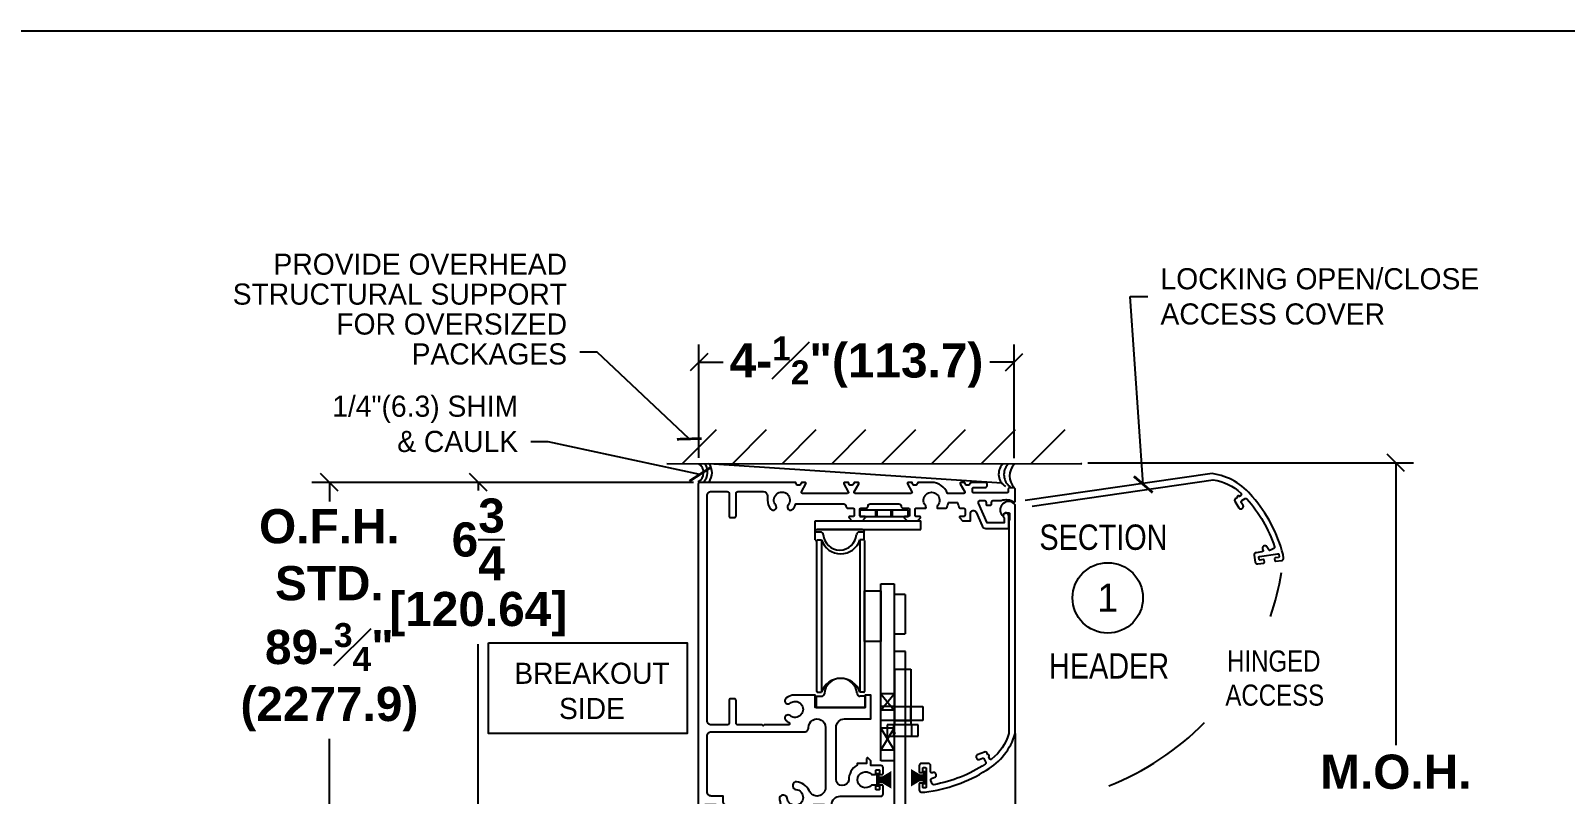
# Model space of a CAD drawing. Header units: inches. Extents: x -17070 to 527, y 504 to 2398.
# Drawn here: x -10381.47 to -10365.76, y 680.6 to 688.42 of the extents above; entities that cross this region are included whole.
import ezdxf
from ezdxf.enums import TextEntityAlignment as Align

# ---------------------------------------------------------------- set-up
doc = ezdxf.new("R2010")
doc.units = ezdxf.units.IN
doc.linetypes.add('HIDDEN2', pattern=[0.1875, 0.125, -0.0625])
for name, color, linetype in [('1', 2, 'Continuous'), ('BRUSH', 2, 'Continuous'), ('elevation', 7, 'Continuous'), ('NOTES', 6, 'Continuous'), ('OBJECT', 7, 'Continuous'), ('PAINT', 1, 'Continuous'), ('SHAPE', 3, 'Continuous'), ('TRACK', 1, 'Continuous')]:
    doc.layers.add(name, color=color, linetype=linetype)
doc.styles.add('ROMANC', font='arialbd.ttf', dxfattribs={"height": 0.35})
doc.dimstyles.get("Standard").update_dxf_attribs({"dimtxt": 0.18, "dimasz": 0.18, "dimexe": 0.18, "dimexo": 0.0625, "dimgap": 0.09, "dimtad": 0, "dimtih": 1, "dimtoh": 1, "dimzin": 0, "dimdsep": 46, "dimtxsty": 'ROMANC', "dimblk": 'ARCHTICK', "dimcen": 0.09, "dimclrd": 25, "dimclre": 25, "dimadec": 0, "dimazin": 0, "dimtfac": 1, "dimtofl": 0, "dimtmove": 0, "dimatfit": 3, "dimldrblk": 'ARCHTICK', "dimfxl": 1, "dimtolj": 1, "dimtzin": 0, "dimarcsym": 0})

# ---------------------------------------------------------------- blocks, each defined once
blk = doc.blocks.new('_OBLIQUE')
at = {"color": 0, "linetype": 'ByBlock'}
blk.add_line((-0.5, -0.5), (0.5, 0.5), dxfattribs=at)
blk = doc.blocks.new('*D157')
at = {"layer": 'DEFPOINTS', "color": 0}
for p in [(-10370.714, 683.994), (-10367.499, 683.994), (-10371.394, 669.756)]:
    blk.add_point(p, dxfattribs=at)
at = {"layer": 'NOTES', "color": 25, "lineweight": -2}
for p, q in [((-10370.652, 683.994), (-10367.319, 683.994)), ((-10367.499, 683.994), (-10367.499, 681.104)), ((-10367.499, 669.756), (-10367.499, 679.286)), ((-10371.331, 669.756), (-10367.319, 669.756))]:
    blk.add_line(p, q, dxfattribs=at)
at = {"layer": 'NOTES', "color": 25, "lineweight": -2, "xscale": 0.18, "yscale": 0.18, "zscale": 0.18}
for p, rotation in [((-10367.499, 683.994), 90), ((-10367.499, 669.756), 270)]:
    blk.add_blockref('_OBLIQUE', p, dxfattribs=dict(at, rotation=rotation))
at = {"layer": 'NOTES', "color": 0, "insert": (-10367.499, 680.195), "char_height": 0.35, "attachment_point": 5, "style": 'ROMANC'}
blk.add_mtext('\\A1;M.O.H.\\PSTD.\\P90"(2284.3)', dxfattribs=at)
blk = doc.blocks.new('_ARCHTICK')
at = {"color": 0, "linetype": 'ByBlock', "const_width": 0.15}
blk.add_lwpolyline([(-0.5, -0.5), (0.5, 0.5)], dxfattribs=at)
blk = doc.blocks.new('*D158')
at = {"layer": 'DEFPOINTS', "color": 0}
for p in [(-10374.626, 683.793), (-10378.416, 669.756), (-10374.581, 669.756)]:
    blk.add_point(p, dxfattribs=at)
at = {"layer": 'NOTES', "color": 25, "lineweight": -2}
for p, q in [((-10374.688, 683.793), (-10378.596, 683.793)), ((-10378.416, 683.793), (-10378.416, 683.597)), ((-10378.416, 669.756), (-10378.416, 681.167)), ((-10374.644, 669.756), (-10378.596, 669.756))]:
    blk.add_line(p, q, dxfattribs=at)
at = {"layer": 'NOTES', "color": 25, "lineweight": -2, "xscale": 0.18, "yscale": 0.18, "zscale": 0.18}
for p, rotation in [((-10378.416, 683.793), 90), ((-10378.416, 669.756), 270)]:
    blk.add_blockref('_OBLIQUE', p, dxfattribs=dict(at, rotation=rotation))
at = {"layer": 'NOTES', "color": 0, "insert": (-10378.416, 682.382), "char_height": 0.35, "attachment_point": 5, "style": 'ROMANC'}
blk.add_mtext('\\A1;\\A1;O.F.H.\\PSTD.\\P89-{\\H0.7x;\\S3#4;}"\\P(2277.9)', dxfattribs=at)
blk = doc.blocks.new('A$C521178F1')
at = {"layer": 'SHAPE'}
blk.add_lwpolyline([(1.204, -2.131), (1.194, -2.107, 0.414214), (1.155, -2.09), (1.053, -2.131, 0.414214), (1.037, -2.17), (1.04, -2.179, 0.414214), (1.079, -2.196), (1.126, -2.177, -0.414214), (1.152, -2.189), (1.172, -2.239, -0.347267), (1.165, -2.263, -0.102155), (0.435, -2.554, -0.361265), (0.413, -2.541), (0.393, -2.492, -0.414214), (0.404, -2.466), (0.451, -2.447, 0.414214), (0.467, -2.408), (0.464, -2.399, 0.414214), (0.425, -2.382), (0.416, -2.385, -0.530478), (0.389, -2.367), (0.389, -2.282, 0.414214), (0.359, -2.252), (0.258, -2.252, 0.414214), (0.228, -2.282), (0.228, -2.37, 0.414214), (0.238, -2.38), (0.268, -2.38, 0.414214), (0.278, -2.37), (0.278, -2.322, -0.414214), (0.288, -2.312), (0.319, -2.312, -0.414214), (0.329, -2.322), (0.329, -2.588, -0.414214), (0.319, -2.598), (0.288, -2.598, -0.414214), (0.278, -2.588), (0.278, -2.54, 0.414214), (0.268, -2.53), (0.238, -2.53, 0.414214), (0.228, -2.54), (0.228, -2.628, 0.414214), (0.258, -2.658), (0.308, -2.658, 0.114405), (1.183, -2.347, 0.192317), (1.591, -1.829), (1.591, 1.423, 0.991838), (1.404, 1.272, 0.620755), (1.422, 1.276, -0.343236), (1.461, 1.306), (1.501, 1.306, -0.414213), (1.511, 1.296), (1.511, 1.268), (1.511, 1.21, -0.198913), (1.508, 1.203), (1.504, 1.199, 0.198912), (1.501, 1.192), (1.501, -1.829, -0.148336), (1.257, -2.191, -0.515841), (1.225, -2.183), (1.215, -2.159, 1)], format="xyb", close=True, dxfattribs=at)
blk = doc.blocks.new('A$C78FB188A')
at = {"layer": 'PAINT'}
blk.add_lwpolyline([(0.908, 1.307), (0.563, 1.307, -0.414214), (0.538, 1.332), (0.538, 1.652, 0.414214), (0.513, 1.677), (0.463, 1.677, 0.414214), (0.438, 1.652), (0.438, 1.332, -0.414214), (0.413, 1.307), (0.185, 1.307, -0.414214), (0.125, 1.367), (0.125, 4.56, -0.414214), (0.185, 4.62), (0.413, 4.62, -0.414214), (0.438, 4.595), (0.438, 4.275, 0.414214), (0.463, 4.25), (0.513, 4.25, 0.414214), (0.538, 4.275), (0.538, 4.595, -0.414214), (0.563, 4.62), (0.924, 4.62, -0.414213), (0.983, 4.56), (0.983, 4.5, 0.174105), (1.03, 4.37, 1), (1.1, 4.427, -2.120583), (1.275, 4.427, 1), (1.345, 4.37, 0.10337), (1.384, 4.444), (2.067, 4.444, -0.414214), (2.097, 4.414), (2.097, 4.414, 0.414214), (2.127, 4.384), (2.197, 4.384, -0.414214), (2.216, 4.364), (2.216, 4.286, -0.414214), (2.197, 4.266), (2.149, 4.266, 0.668179), (2.141, 4.246), (2.181, 4.206), (2.331, 4.206), (2.37, 4.246, 0.668179), (2.362, 4.266), (2.315, 4.266, -0.414214), (2.295, 4.286), (2.295, 4.364, -0.414214), (2.315, 4.384), (2.381, 4.384, 0.414214), (2.411, 4.414, -0.414214), (2.441, 4.444), (2.85, 4.444, -0.414214), (2.88, 4.414), (2.88, 4.414, 0.414214), (2.91, 4.384), (2.98, 4.384, -0.414214), (3, 4.364), (3, 4.286, -0.414214), (2.98, 4.266), (2.933, 4.266, 0.668179), (2.925, 4.246), (2.965, 4.206), (3.114, 4.206), (3.154, 4.246, 0.668179), (3.146, 4.266), (3.099, 4.266, -0.414214), (3.079, 4.286), (3.079, 4.364, -0.414214), (3.099, 4.384), (3.233, 4.384, 0.242955), (3.225, 4.424, -2.120583), (3.4, 4.424, 0.242955), (3.392, 4.384), (3.522, 4.384, 0.088026), (3.552, 4.464), (3.683, 4.464, 0.088026), (3.712, 4.384), (3.768, 4.384, -0.414214), (3.788, 4.364), (3.788, 4.286, -0.414214), (3.768, 4.266), (3.721, 4.266, 0.668179), (3.712, 4.246), (3.752, 4.206), (3.868, 4.206), (3.868, 4.313, -0.812087), (3.944, 4.329), (4.03, 4.133, 0.297726), (4.085, 4.097), (4.395, 4.097, 0.414214), (4.41, 4.112), (4.41, 4.277, 1.589785), (4.345, 4.245), (4.345, 4.177), (4.101, 4.177), (3.98, 4.453, -0.541158), (4.008, 4.495), (4.056, 4.495, -0.414214), (4.086, 4.465), (4.086, 4.44, 0.414214), (4.101, 4.425), (4.15, 4.425, 0.414214), (4.165, 4.44), (4.165, 4.465, -0.414214), (4.195, 4.495), (4.301, 4.495, -0.211832), (4.485, 4.475, 0.578848), (4.5, 4.483), (4.5, 4.645, 0.414214), (4.47, 4.675), (4.43, 4.675, 0.414214), (4.4, 4.645), (4.4, 4.62, -0.414214), (4.38, 4.6), (3.913, 4.6, -0.414214), (3.893, 4.62), (3.893, 4.66, -0.414214), (3.913, 4.68), (4.081, 4.68, 0.414214), (4.101, 4.7), (4.101, 4.73, 0.414214), (4.081, 4.75), (3.864, 4.75, -1), (3.784, 4.75), (3.733, 4.75, 0.57735), (3.72, 4.728), (3.784, 4.617, -0.57735), (3.771, 4.594), (3.539, 4.594, 0.310469), (3.312, 4.75), (3.116, 4.75, -1), (3.036, 4.75), (2.983, 4.75, 0.57735), (2.97, 4.728), (3.034, 4.617, -0.57735), (3.021, 4.594), (2.229, 4.594, -0.57735), (2.216, 4.617), (2.28, 4.728, 0.57735), (2.267, 4.75), (2.213, 4.75, -1), (2.133, 4.75), (2.08, 4.75, 0.57735), (2.067, 4.728), (2.131, 4.617, -0.57735), (2.118, 4.594), (1.479, 4.594, -0.57735), (1.466, 4.617), (1.53, 4.728, 0.57735), (1.517, 4.75), (1.464, 4.75, -1), (1.384, 4.75), (0.02, 4.75, 0.414214), (0, 4.73), (0, 0.015, 0.438212), (0.016, 0), (0.123, 0.009), (0.154, 0.04, 0.668179), (0.145, 0.06), (0.094, 0.06, -0.414213), (0.079, 0.075), (0.079, 0.146, -0.414214), (0.109, 0.176), (0.237, 0.176, -0.414214), (0.267, 0.146), (0.267, 0.116), (0.318, 0.116), (0.318, 0.06), (0.267, 0.06), (0.267, 0.02, 0.414214), (0.287, 0), (1.6, 0, 0.414214), (1.62, 0.02), (1.62, 0.06), (1.569, 0.06), (1.569, 0.116), (1.62, 0.116), (1.62, 0.146, -0.414214), (1.65, 0.176), (1.778, 0.176, -0.414214), (1.808, 0.146), (1.808, 0.075, -0.414213), (1.793, 0.06), (1.741, 0.06, 0.668179), (1.733, 0.04), (1.764, 0.009), (1.874, 0), (1.894, 0), (1.894, 0.173, -0.414214), (2.014, 0.293), (2.594, 0.293, 0.414214), (2.624, 0.323), (2.624, 0.441, 0.414214), (2.614, 0.451), (2.584, 0.451, 0.414214), (2.574, 0.441), (2.574, 0.393, -0.414214), (2.564, 0.383), (2.533, 0.383, -0.414214), (2.523, 0.393), (2.523, 0.441, 0.414214), (2.513, 0.451), (2.465, 0.451, 0.206755), (2.458, 0.448, -2.520975), (2.458, 0.604, 0.206755), (2.465, 0.601), (2.513, 0.601, 0.414214), (2.523, 0.611), (2.523, 0.659, -0.414214), (2.533, 0.669), (2.564, 0.669, -0.414214), (2.574, 0.659), (2.574, 0.611, 0.414214), (2.584, 0.601), (2.614, 0.601, 0.414214), (2.624, 0.611), (2.624, 0.699, 0.414214), (2.594, 0.729), (2.45, 0.729), (2.45, 0.797), (2.41, 0.837, 0.668179), (2.39, 0.828), (2.39, 0.76), (2.256, 0.76), (2.256, 0.732, 0.268191), (2.137, 0.526, -0.959676), (1.957, 0.533), (1.957, 1.27, -0.414214), (2.077, 1.39), (2.449, 1.39), (2.449, 1.726), (2.371, 1.726), (2.371, 1.551), (1.662, 1.551), (1.662, 1.726), (1.334, 1.726, 0.121344), (1.246, 1.684, 0.500868), (1.249, 1.612), (1.249, 1.612, 0.33246), (1.303, 1.614, -2.106685), (1.303, 1.438, 0.33246), (1.249, 1.44), (1.249, 1.44, 0.500868), (1.246, 1.368, 0.062582), (1.289, 1.341, -0.291892), (1.298, 1.327), (1.298, 1.322, -0.414214), (1.283, 1.307), (0.938, 1.307), (0.923, 1.292)], format="xyb", close=True, dxfattribs=at)
at = {"layer": 'SHAPE', "color": 1}
blk.add_lwpolyline([(1.262, 0.265, 0.386399), (1.217, 0.306), (1.198, 0.306, 0.439637), (1.154, 0.257, 0.063469), (1.165, 0.202, -0.517548), (1.137, 0.162), (0.412, 0.162, -0.414214), (0.352, 0.222), (0.352, 0.296), (0.185, 0.296, -0.414214), (0.125, 0.356), (0.125, 1.147, -0.414214), (0.185, 1.207), (1.507, 1.207, 0.419182), (1.567, 1.268, -1.008503), (1.807, 1.27), (1.807, 0.416, -0.833429), (1.575, 0.373, 0.26349), (1.394, 0.497, 0.439637), (1.345, 0.453), (1.345, 0.434, 0.386399), (1.386, 0.389, -2.120583)], format="xyb", close=True, dxfattribs=at)
blk = doc.blocks.new('A$C74165A0A')
at = {"layer": 'SHAPE', "color": 1}
for p, q in [((0.695, 4.352), (0.695, 3.209)), ((0.855, 4.352), (0.695, 4.352)), ((0.855, 2.035), (0.855, 4.352)), ((0.695, 3.209), (0.71, 3.194)), ((0.71, 3.194), (0.695, 3.179)), ((0.695, 3.179), (0.695, 2.035)), ((0.251, 1.755), (1.589, 1.755)), ((0.575, 1.915), (0.3, 1.915)), ((1.54, 1.915), (0.975, 1.915)), ((0, 1.615), (0, 0)), ((0.211, 1.496), (0.211, 1.715)), ((1.629, 1.716), (1.629, 1.496)), ((1.84, 0), (1.84, 1.615)), ((0.14, 0.433), (0.14, 1.496)), ((0.14, 1.496), (0.211, 1.496)), ((1.629, 1.496), (1.7, 1.496)), ((1.7, 1.496), (1.7, 0.433)), ((0.211, 0.433), (0.14, 0.433)), ((0.211, 0.315), (0.211, 0.433)), ((0.369, 0.315), (0.211, 0.315)), ((0.369, 0.197), (0.369, 0.315)), ((1.471, 0.315), (1.471, 0.197)), ((1.629, 0.315), (1.471, 0.315)), ((1.629, 0.433), (1.629, 0.315)), ((1.7, 0.433), (1.629, 0.433)), ((0.062, 0.098), (0.271, 0.098)), ((0.062, 0.043), (0.062, 0.098)), ((0.114, 0.043), (0.062, 0.043)), ((0.114, 0), (0.114, 0.043)), ((0.22, 0.043), (0.22, 0)), ((0.271, 0.043), (0.22, 0.043)), ((0.271, 0.098), (0.271, 0.043)), ((0.369, 0.02), (0.369, 0.098)), ((1.471, 0.098), (1.471, 0.02)), ((1.569, 0.098), (1.777, 0.098)), ((1.569, 0.043), (1.569, 0.098)), ((1.62, 0.043), (1.569, 0.043)), ((1.62, 0), (1.62, 0.043)), ((1.726, 0.043), (1.726, 0)), ((1.777, 0.043), (1.726, 0.043)), ((1.777, 0.098), (1.777, 0.043)), ((0, 0), (0.114, 0)), ((0.22, 0), (0.349, 0)), ((1.491, 0), (1.62, 0)), ((1.726, 0), (1.84, 0))]:
    blk.add_line(p, q, dxfattribs=at)
for centre, radius, start, end in [((0.575, 2.035), 0.12, 270, 0), ((0.975, 2.035), 0.12, 180, 270), ((0.3, 1.615), 0.3, 90, 180), ((0.251, 1.715), 0.04, 90, 180), ((1.54, 1.615), 0.3, 0, 90), ((1.589, 1.716), 0.0394, 0, 90), ((0.369, 0.148), 0.0492, 90, 270), ((0.349, 0.02), 0.0197, 270, 360), ((1.471, 0.148), 0.0492, 270, 90), ((1.491, 0.02), 0.0197, 180, 270)]:
    blk.add_arc(centre, radius, start, end, dxfattribs=at)
blk = doc.blocks.new('A$C5503092B')
at = {"color": 4}
for p, q in [((0.104, 0.954), (0.337, 0.954)), ((0.104, 0.954), (0.104, 0.16)), ((0.337, 0.954), (0.337, 0.16)), ((0.337, 0.225), (0.104, 0.225)), ((0.441, 0.16), (0, 0.16)), ((0, 0.16), (0, 0)), ((0, 0), (0.441, 0)), ((0.092, 0), (0.092, 0.16)), ((0.349, 0), (0.349, 0.16)), ((0.441, 0), (0.441, 0.16))]:
    blk.add_line(p, q, dxfattribs=at)
blk = doc.blocks.new('*D164')
at = {"layer": 'DEFPOINTS', "color": 0}
for p in [(-10374.633, 685.025), (-10374.633, 683.983), (-10371.406, 683.978)]:
    blk.add_point(p, dxfattribs=at)
at = {"layer": 'NOTES', "color": 25, "lineweight": -2}
for p, q in [((-10374.633, 684.046), (-10374.633, 685.205)), ((-10371.406, 684.041), (-10371.406, 685.205)), ((-10374.633, 685.025), (-10374.386, 685.025)), ((-10371.406, 685.025), (-10371.654, 685.025))]:
    blk.add_line(p, q, dxfattribs=at)
at = {"layer": 'NOTES', "color": 25, "lineweight": -2, "xscale": 0.18, "yscale": 0.18, "zscale": 0.18, "rotation": 180}
blk.add_blockref('_OBLIQUE', (-10374.633, 685.025), dxfattribs=at)
at = {"layer": 'NOTES', "color": 25, "lineweight": -2, "xscale": 0.18, "yscale": 0.18, "zscale": 0.18}
blk.add_blockref('_OBLIQUE', (-10371.406, 685.025), dxfattribs=at)
at = {"layer": 'NOTES', "color": 0, "insert": (-10373.02, 685.025), "char_height": 0.35, "attachment_point": 5, "style": 'ROMANC'}
blk.add_mtext('\\A1;\\A1;4-{\\H0.7x;\\S1#2;}"(113.7)', dxfattribs=at)
blk = doc.blocks.new('A$C02940C06')
at = {"color": 4, "linetype": 'HIDDEN2'}
for p, q in [((-0.093, 0.118), (0, 0.118)), ((-0.093, 0.1), (0, 0.1)), ((-0.093, -0.1), (0, -0.1)), ((-0.093, -0.118), (0, -0.118))]:
    blk.add_line(p, q, dxfattribs=at)
at = {"layer": 'OBJECT'}
for p, q in [((-0.093, -0.34), (-0.093, 0.34)), ((-0.093, 0.34), (0, 0.34)), ((0, -0.34), (0, 0.34)), ((-0.093, -0.34), (0, -0.34))]:
    blk.add_line(p, q, dxfattribs=at)
blk = doc.blocks.new('A$C6D9B7F58')
at = {"layer": 'OBJECT'}
for p, q in [((0, 0.208), (0.75, 0.208)), ((0, 0.145), (0, 0.208)), ((0, 0.145), (0.75, 0.145)), ((0.75, 0.145), (0.75, 0.208))]:
    blk.add_line(p, q, dxfattribs=at)
at = {"layer": 'TRACK'}
for p, q in [((0, 0.145), (0.348, 0.145)), ((0, 0.134), (0, 0.145)), ((0, 0.073), (0, 0.132)), ((0.006, 0.128), (0.037, 0.128)), ((0.335, 0.145), (0.014, 0.145)), ((0.312, 0.128), (0.343, 0.128)), ((0.348, 0.134), (0.348, 0.145)), ((0.348, 0.073), (0.348, 0.132)), ((0.006, 0.067), (0.014, 0.067))]:
    blk.add_line(p, q, dxfattribs=at)
for centre, radius, start, end in [((0.006, 0.134), 0.00591, 180, 270), ((0.037, 0.108), 0.0197, 4.0961, 90), ((0.174, 0.118), 0.118, 184.096, 355.904), ((0.312, 0.108), 0.0197, 90, 175.9039), ((0.343, 0.134), 0.00591, 270, 0), ((0.006, 0.073), 0.00591, 180, 270)]:
    blk.add_arc(centre, radius, start, end, dxfattribs=at)
at = {"xscale": 0.5, "yscale": 0.5, "zscale": 0.5, "rotation": 270}
blk.add_blockref('A$C02940C06', (0.487, 0.238), dxfattribs=at)
blk = doc.blocks.new('*D166')
at = {"layer": 'DEFPOINTS', "color": 0}
for p in [(-10376.892, 683.793), (-10374.626, 683.793), (-10374.628, 680.369)]:
    blk.add_point(p, dxfattribs=at)
at = {"layer": 'NOTES', "color": 25, "lineweight": -2}
for p, q in [((-10374.688, 683.793), (-10377.072, 683.793)), ((-10374.691, 680.369), (-10377.072, 680.369))]:
    blk.add_line(p, q, dxfattribs=at)
at = {"layer": 'NOTES', "color": 25, "lineweight": -3}
for p, q in [((-10376.892, 683.793), (-10376.892, 683.709)), ((-10376.892, 680.369), (-10376.892, 682.137))]:
    blk.add_line(p, q, dxfattribs=at)
at = {"layer": 'NOTES', "color": 25, "lineweight": -3, "xscale": 0.18, "yscale": 0.18, "zscale": 0.18}
for p, rotation in [((-10376.892, 683.793), 90), ((-10376.892, 680.369), 270)]:
    blk.add_blockref('_OBLIQUE', p, dxfattribs=dict(at, rotation=rotation))
at = {"layer": 'NOTES', "color": 0, "insert": (-10376.892, 682.923), "char_height": 0.35, "attachment_point": 5, "style": 'ROMANC'}
blk.add_mtext('\\A1;6{\\H1.000000x;\\S3/4;}\\P[120.64]', dxfattribs=at)

msp = doc.modelspace()

# ---------------------------------------------------------------- linework, layer by layer
at = {"color": 93}
for p, q in [((-10374.80065, 683.9853), (-10374.45231, 684.33364)), ((-10374.2911, 683.98507), (-10373.94253, 684.33364)), ((-10373.78155, 683.98483), (-10373.43274, 684.33364)), ((-10373.27201, 683.9846), (-10372.92296, 684.33364)), ((-10372.76246, 683.98436), (-10372.41318, 684.33364)), ((-10372.25291, 683.98413), (-10371.9034, 684.33364)), ((-10371.74336, 683.98389), (-10371.39361, 684.33364)), ((-10371.23381, 683.98366), (-10370.88383, 684.33364)), ((-10374.96311, 683.98538), (-10370.71404, 683.98342)), ((-10370.72427, 683.98342), (-10370.71404, 683.99365))]:
    msp.add_line(p, q, dxfattribs=at)
at = {"color": 30}
for p, q in [((-10373.42494, 681.65145), (-10373.42494, 683.19715)), ((-10373.41773, 683.20436), (-10373.37808, 683.20436)), ((-10373.37808, 683.20436), (-10373.37808, 681.64424)), ((-10372.98517, 683.20436), (-10372.98517, 681.64424)), ((-10372.94551, 683.20436), (-10372.98517, 683.20436)), ((-10372.9383, 683.19715), (-10372.9383, 681.65145)), ((-10372.77249, 680.94277), (-10372.77249, 682.75377)), ((-10372.77249, 682.75377), (-10372.63407, 682.75377)), ((-10372.63407, 682.75377), (-10372.63407, 680.94277)), ((-10372.9383, 682.16548), (-10372.9383, 682.68312)), ((-10372.9383, 682.68312), (-10372.77249, 682.68312)), ((-10372.77249, 682.68312), (-10372.77249, 682.16548)), ((-10372.52304, 682.64419), (-10372.63407, 682.64419)), ((-10372.52304, 682.64419), (-10372.52304, 682.24262)), ((-10372.77249, 682.16548), (-10372.9383, 682.16548)), ((-10372.63407, 682.24262), (-10372.52304, 682.24262)), ((-10373.41773, 681.64424), (-10373.37808, 681.64424)), ((-10372.94551, 681.64424), (-10372.98517, 681.64424)), ((-10372.63407, 681.6291), (-10372.77249, 681.6291)), ((-10372.77249, 681.6291), (-10372.63407, 681.45968)), ((-10372.77249, 681.45968), (-10372.63407, 681.6291)), ((-10373.43251, 681.60315), (-10373.37804, 681.60315)), ((-10373.43251, 681.60315), (-10373.43251, 681.48708)), ((-10373.43251, 681.48708), (-10372.93073, 681.48708)), ((-10372.93073, 681.60315), (-10372.98521, 681.60315)), ((-10372.93073, 681.48708), (-10372.93073, 681.60315)), ((-10372.63407, 681.49933), (-10372.77249, 681.49933)), ((-10372.63407, 681.49933), (-10372.34137, 681.49933)), ((-10372.63046, 681.49933), (-10372.46248, 681.49933)), ((-10372.63046, 681.49933), (-10372.63046, 681.35659)), ((-10372.46248, 681.35659), (-10372.46248, 681.49933)), ((-10372.34137, 681.49933), (-10372.34137, 681.35659)), ((-10372.63407, 681.45968), (-10372.77249, 681.45968)), ((-10372.63407, 681.35659), (-10372.77249, 681.35659)), ((-10372.34137, 681.35659), (-10372.63407, 681.35659)), ((-10372.63046, 681.35659), (-10372.46248, 681.35659)), ((-10372.77249, 681.27584), (-10372.63407, 681.05235)), ((-10372.77249, 681.05235), (-10372.63407, 681.27584)), ((-10372.63407, 681.27584), (-10372.77249, 681.27584)), ((-10372.63407, 681.25061), (-10372.63407, 681.07758)), ((-10372.63407, 681.05235), (-10372.77249, 681.05235)), ((-10372.63407, 680.94277), (-10372.77249, 680.94277))]:
    msp.add_line(p, q, dxfattribs=at)
at = {"color": 6}
msp.add_lwpolyline([(-10376.78765, 682.15166), (-10374.75517, 682.15166), (-10374.75517, 681.22344), (-10376.78765, 681.22344)], close=True, dxfattribs=at)
at = {"color": 30}
for centre, radius, start, end in [((-10373.41773, 683.19715), 0.00721, 90, 180), ((-10373.18162, 683.26817), 0.20656, 197.995277, 342.004723), ((-10372.94551, 683.19715), 0.00721, 0, 90), ((-10373.18162, 681.58043), 0.20656, 17.995277, 162.004723), ((-10373.18162, 681.61898), 0.16801, 3.787805, 176.212195), ((-10373.41773, 681.65145), 0.00721, 180, 270), ((-10373.37804, 681.63199), 0.02884, 270, 356.212195), ((-10372.98521, 681.63199), 0.02884, 183.787805, 270), ((-10372.94551, 681.65145), 0.00721, 270, 0)]:
    msp.add_arc(centre, radius, start, end, dxfattribs=at)
at = {"color": 3, "linetype": 'Continuous', "ltscale": 7}
for start, end in [(341.093036, 350.410279), (291.544162, 315.27344)]:
    msp.add_arc((-10371.48766, 683.34585), 2.85826, start, end, dxfattribs=at)
at = {"layer": 'BRUSH'}
for points in [[(-10372.30551, 680.76925, 0.14419, 0.14419, 0), (-10372.34372, 680.76925, 0.07209, 0.07209, 0), (-10372.37359, 680.76925, 0.07209, 0.18024, 0), (-10372.46319, 680.76925, 0.18024, 0.18024, 0)], [(-10372.82144, 680.74814, 0.14419, 0.14419, 0), (-10372.78324, 680.74814, 0.07209, 0.07209, 0), (-10372.75337, 680.74814, 0.07209, 0.18024, 0), (-10372.66377, 680.74814, 0.18024, 0.18024, 0)]]:
    msp.add_lwpolyline(points, format="xyseb", dxfattribs=at)
at = {"layer": 'elevation', "ltscale": 0.0005}
msp.add_line((-10411.63681, 688.41882), (-10348.63681, 688.41882), dxfattribs=at)
at = {"layer": 'NOTES'}
for p, q in [((-10371.53146, 683.78506), (-10374.53048, 683.98338)), ((-10371.39585, 681.22088), (-10371.39372, 669.75612))]:
    msp.add_line(p, q, dxfattribs=at)
msp.add_circle((-10370.44795, 682.61098), 0.36047, dxfattribs=at)
for centre, radius, start, end in [((-10374.69385, 683.89305), 0.10872, 299.635753, 56.186156), ((-10374.69227, 683.90051), 0.14881, 316.755908, 33.842976), ((-10374.64465, 683.89176), 0.14639, 320.400481, 38.746748), ((-10371.41848, 683.87772), 0.14659, 136.724454, 239.135249), ((-10371.35473, 683.87416), 0.15597, 138.859433, 233.349719), ((-10371.28352, 683.86077), 0.16987, 136.269348, 224.425979)]:
    msp.add_arc(centre, radius, start, end, dxfattribs=at)
at = {"layer": 'SHAPE'}
msp.add_lwpolyline([(-10371.22309, 683.5509), (-10369.36852, 683.81981, -0.14833644), (-10369.08468, 683.68319, -0.51584133), (-10369.08689, 683.6598), (-10369.10327, 683.65033, 1), (-10369.122, 683.6395), (-10369.13838, 683.63003, 0.41421356), (-10369.14629, 683.60048), (-10369.1066, 683.53182, 0.41421356), (-10369.07705, 683.52392), (-10369.07081, 683.52753, 0.41421356), (-10369.06291, 683.55708), (-10369.08095, 683.58829, -0.41421356), (-10369.07568, 683.60799), (-10369.0417, 683.62763, -0.34726699), (-10369.02401, 683.62506, -0.10215469), (-10368.74118, 683.13462, -0.36126458), (-10368.74755, 683.11733), (-10368.7809, 683.09805, -0.41421356), (-10368.8006, 683.10331), (-10368.81864, 683.13452, 0.41421356), (-10368.84819, 683.14242), (-10368.85443, 683.13882, 0.41421356), (-10368.86233, 683.10927), (-10368.85914, 683.10374, -0.53047824), (-10368.86956, 683.08226), (-10368.93001, 683.07349, 0.41421356), (-10368.94831, 683.04898), (-10368.93786, 682.97692, 0.41421356), (-10368.91336, 682.95862), (-10368.85054, 682.96773, 0.41421356), (-10368.84444, 682.9759), (-10368.84754, 682.99731, 0.41421356), (-10368.85571, 683.00341), (-10368.88996, 682.99844, -0.41421356), (-10368.89813, 683.00454), (-10368.90133, 683.02666, -0.41421356), (-10368.89523, 683.03483), (-10368.70545, 683.06235, -0.41421356), (-10368.69728, 683.05625), (-10368.69407, 683.03413, -0.41421356), (-10368.70017, 683.02596), (-10368.73442, 683.02099, 0.41421356), (-10368.74052, 683.01282), (-10368.73741, 682.99142, 0.41421356), (-10368.72925, 682.98532), (-10368.66646, 682.99442, 0.41421356), (-10368.64816, 683.01893), (-10368.65333, 683.0546, 0.11440517), (-10368.96621, 683.64693, 0.19231721), (-10369.37783, 683.88403), (-10371.29198, 683.60647)], format="xyb", dxfattribs=at)

# ---------------------------------------------------------------- block references
at = {"xscale": 1.441882538922073, "yscale": 1.441882538922073, "zscale": 1.441882538922073}
msp.add_blockref('A$C6D9B7F58', (-10373.44175, 683.10124), dxfattribs=at)
at = {"color": 4, "xscale": 0.7209412694610364, "yscale": 0.7209412694610364, "zscale": 0.7209412694610364}
msp.add_blockref('A$C5503092B', (-10372.70544, 681.19438), dxfattribs=at)
at = {"layer": '1', "color": 0, "xscale": 0.7209412694610364, "yscale": 0.7209412694610364, "zscale": 0.7209412694610364}
for name, p in [('A$C78FB188A', (-10374.64009, 680.3689)), ('A$C521178F1', (-10372.54267, 682.5393)), ('A$C74165A0A', (-10373.13509, 678.92449))]:
    msp.add_blockref(name, p, dxfattribs=at)

# ---------------------------------------------------------------- texts
at = {"insert": (-10375.98283, 684.9975), "char_height": 0.2162824, "width": 4.7134563, "attachment_point": 9, "line_spacing_factor": 0.85}
msp.add_mtext('{\\C6;PROVIDE OVERHEAD \\PSTRUCTURAL SUPPORT \\PFOR OVERSIZED\\PPACKAGES}', dxfattribs=at)
at = {"color": 6, "insert": (-10375.72816, 681.65721), "char_height": 0.216282, "width": 2.4678604, "attachment_point": 5}
msp.add_mtext('BREAKOUT\\PSIDE', dxfattribs=at)
at = {"layer": 'NOTES', "width": 0.85}
for s, height, p in [('SECTION', 0.259539, (-10371.14786, 683.1028)), ('HEADER', 0.259539, (-10371.04923, 681.78451)), ('HINGED', 0.216282, (-10369.22633, 681.8562)), ('ACCESS', 0.216282, (-10369.24385, 681.50721))]:
    msp.add_text(s, height=height, dxfattribs=at).set_placement(p)
at = {"layer": 'NOTES'}
msp.add_text('1', height=0.28838, dxfattribs=at).set_placement((-10370.44795, 682.46924), align=Align.CENTER)
at = {"layer": 'NOTES', "insert": (-10369.90822, 685.69694), "char_height": 0.2162824, "attachment_point": 4}
msp.add_mtext('LOCKING OPEN/CLOSE\\PACCESS COVER', dxfattribs=at)
at = {"layer": 'NOTES', "insert": (-10376.48382, 684.10201), "char_height": 0.2162824, "width": 3.074727, "attachment_point": 9}
msp.add_mtext('\\A1;1/4"(6.3) SHIM\\P& CAULK', dxfattribs=at)

# ---------------------------------------------------------------- dimensions: what is measured, and where the dimension line sits
at = {"layer": 'NOTES'}
dim = msp.add_linear_dim(base=(-10374.63334, 685.02492), p1=(-10371.40627, 683.9782), p2=(-10374.63334, 683.98338), text='\\A1;4-{\\H0.7x;\\S1#2;}"(113.7)', dimstyle='Standard', override={"dimlfac": 2, "dimlunit": 4, "dimblk1": 'OBLIQUE', "dimblk2": 'OBLIQUE', "dimsah": 1}, dxfattribs=at)
dim.commit()
dim.dimension.update_dxf_attribs({"geometry": '*D164', "text_midpoint": (-10373.01981, 685.02492), "dimtype": 160})
for base, p1, p2, text, override, picture, middle in [((-10367.49903, 683.99365), (-10371.39372, 669.75612), (-10370.71404, 683.99365), 'M.O.H.\\PSTD.\\P90"(2284.3)', {"dimlfac": 2, "dimlunit": 4, "dimblk1": 'OBLIQUE', "dimblk2": 'OBLIQUE', "dimsah": 1}, '*D157', (-10367.49903, 680.19513)), ((-10378.41587, 669.75612), (-10374.62567, 683.79337), (-10374.58119, 669.75612), '\\A1;O.F.H.\\PSTD.\\P89-{\\H0.7x;\\S3#4;}"\\P(2277.9)', {"dimlfac": 2, "dimlunit": 4, "dimblk1": 'OBLIQUE', "dimblk2": 'OBLIQUE', "dimsah": 1}, '*D158', (-10378.41587, 682.38182)), ((-10376.89233, 683.79337), (-10374.62839, 680.36911), (-10374.62567, 683.79337), '<>\\P[120.64]', {"dimtad": 0, "dimlfac": 2, "dimlunit": 5, "dimblk1": 'OBLIQUE', "dimblk2": 'OBLIQUE', "dimsah": 1, "dimlwd": 65533}, '*D166', (-10376.89233, 682.92308))]:
    dim = msp.add_linear_dim(base=base, p1=p1, p2=p2, angle=90, text=text, dimstyle='Standard', override=override, dxfattribs=at)
    dim.commit()
    dim.dimension.update_dxf_attribs({"geometry": picture, "text_midpoint": middle, "dimtype": 160})

# ---------------------------------------------------------------- leaders
at = {"layer": 'NOTES', "annotation_type": 0, "has_hookline": 1}
for points, override, hookline_direction, text_width in [([(-10370.08419, 683.77245), (-10370.21799, 685.69694), (-10370.03799, 685.69694)], {"dimtxt": 0.15, "dimlfac": 2}, 0, 2.6), ([(-10374.7319, 684.23904), (-10375.67306, 685.12727), (-10375.85306, 685.12727)], {"dimgap": 0.09, "dimtad": 0, "dimlfac": 2}, 1, 2.65), ([(-10374.6234, 683.87532), (-10376.17541, 684.21016), (-10376.35405, 684.21016)], {"dimgap": 0.09, "dimtad": 0}, 1, 1.7)]:
    msp.add_leader(points, dimstyle='Standard', override=override, dxfattribs=dict(at, hookline_direction=hookline_direction, text_width=text_width))

doc.saveas('drawing.dxf')
